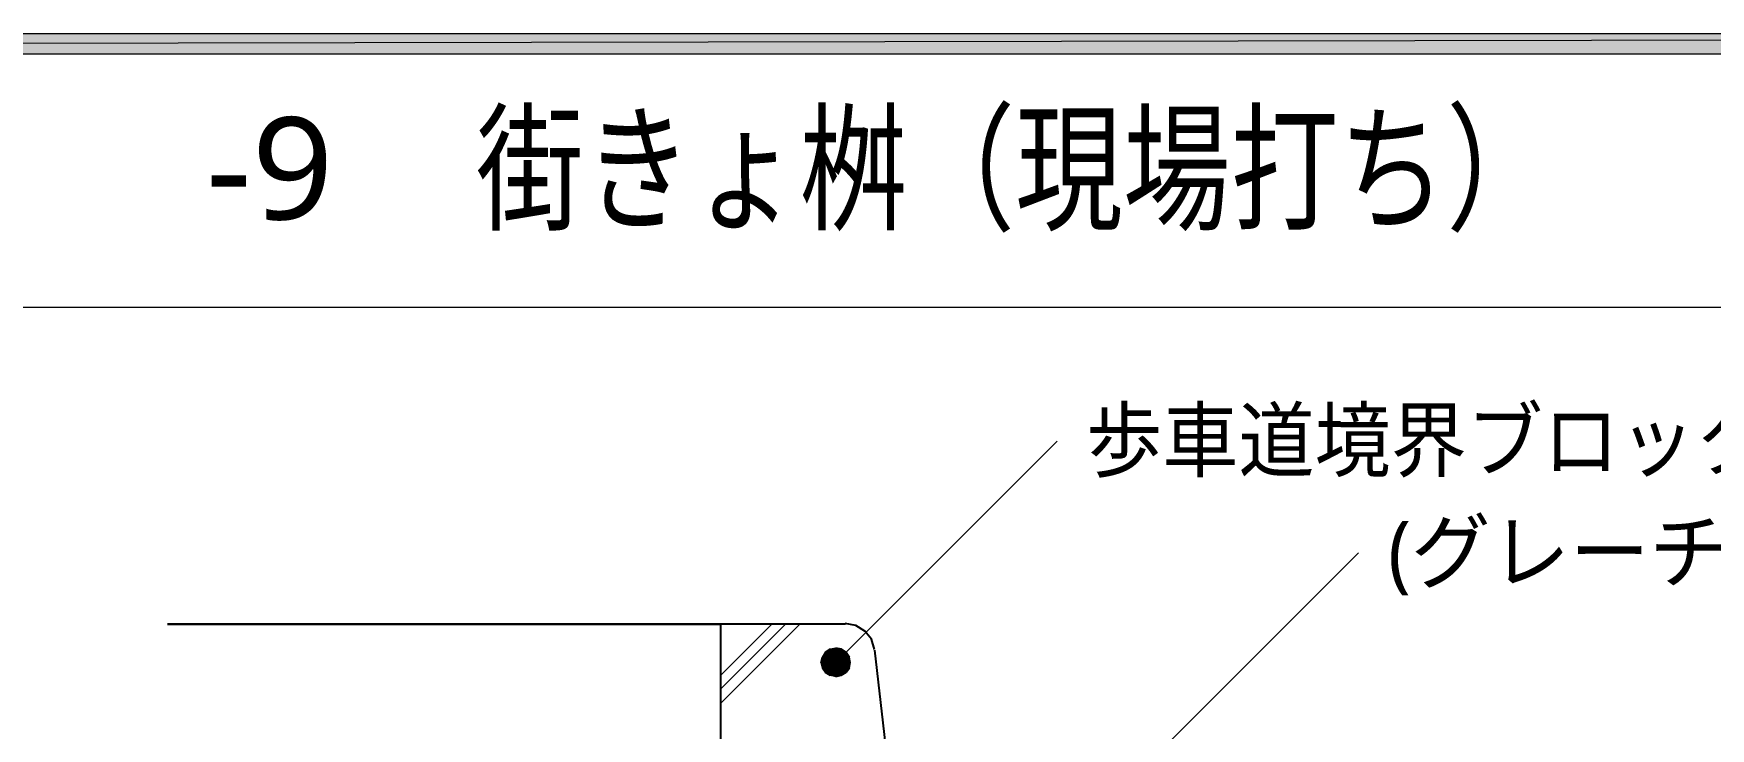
# Model space of a CAD drawing. Header units: millimetres. Extents: x 0 to 420, y 0 to 297.
# Drawn here: x 214.3 to 271.5, y 102.6 to 126.3 of the extents above; entities that cross this region are included whole.
import ezdxf
from ezdxf.enums import TextEntityAlignment as Align

# ---------------------------------------------------------------- set-up
doc = ezdxf.new("R2010")
doc.units = ezdxf.units.MM
doc.styles.add('kst32b', font='NotoSansJP-Variable.ttf')

msp = doc.modelspace()

# ---------------------------------------------------------------- hatches: boundary and pattern name
h = msp.add_hatch(color=7)
h.paths.add_polyline_path([(394.166, 125.645), (394.166, 126.344), (26.183, 125.645), (394.166, 125.645)])
h.paths.add_polyline_path([(394.166, 126.344), (26.183, 125.645), (26.183, 126.344), (394.166, 126.344)])
h = msp.add_hatch(color=7)
h.paths.add_polyline_path([(241.871, 105.325), (241.681, 105.368), (241.681, 104.86), (241.871, 105.325)])
h.paths.add_polyline_path([(241.681, 105.368), (241.681, 104.86), (241.491, 105.325), (241.681, 105.368)])
h.paths.add_polyline_path([(241.681, 104.86), (241.491, 105.325), (241.321, 105.22), (241.681, 104.86)])
h = msp.add_hatch(color=7)
h.paths.add_polyline_path([(241.321, 105.22), (241.215, 105.05), (241.681, 104.86), (241.321, 105.22)])
h.paths.add_polyline_path([(241.215, 105.05), (241.681, 104.86), (241.173, 104.86), (241.215, 105.05)])
h.paths.add_polyline_path([(241.681, 104.86), (241.173, 104.86), (241.215, 104.669), (241.681, 104.86)])
msp.add_hatch(color=7).paths.add_polyline_path([(241.215, 104.669), (241.321, 104.521), (241.681, 104.86), (241.215, 104.669)])
h = msp.add_hatch(color=7)
h.paths.add_polyline_path([(241.321, 104.521), (241.491, 104.415), (241.681, 104.86), (241.321, 104.521)])
h.paths.add_polyline_path([(241.491, 104.415), (241.681, 104.86), (241.681, 104.373), (241.491, 104.415)])
h.paths.add_polyline_path([(241.681, 104.86), (241.681, 104.373), (241.871, 104.415), (241.681, 104.86)])
h = msp.add_hatch(color=7)
h.paths.add_polyline_path([(242.189, 104.86), (242.147, 105.05), (241.681, 104.86), (242.189, 104.86)])
h.paths.add_polyline_path([(242.147, 105.05), (241.681, 104.86), (242.041, 105.22), (242.147, 105.05)])
h.paths.add_polyline_path([(241.681, 104.86), (242.041, 105.22), (241.871, 105.325), (241.681, 104.86)])
h = msp.add_hatch(color=7)
h.paths.add_polyline_path([(241.871, 104.415), (242.041, 104.521), (241.681, 104.86), (241.871, 104.415)])
h.paths.add_polyline_path([(242.041, 104.521), (241.681, 104.86), (242.147, 104.669), (242.041, 104.521)])
h.paths.add_polyline_path([(241.681, 104.86), (242.147, 104.669), (242.189, 104.86), (241.681, 104.86)])

# ---------------------------------------------------------------- linework, layer by layer
at = {"lineweight": 0}
for points in [[(394.166, 125.645), (394.166, 126.344), (26.183, 125.645)], [(394.166, 126.344), (26.183, 125.645), (26.183, 126.344)], [(241.681, 105.368), (241.681, 104.86), (241.491, 105.325)], [(241.871, 105.325), (241.681, 105.368), (241.681, 104.86)], [(241.215, 105.05), (241.681, 104.86), (241.173, 104.86)], [(241.681, 104.86), (241.173, 104.86), (241.215, 104.669)], [(241.321, 105.22), (241.215, 105.05), (241.681, 104.86)], [(241.215, 104.669), (241.321, 104.521), (241.681, 104.86)], [(241.681, 104.86), (241.491, 105.325), (241.321, 105.22)], [(241.321, 104.521), (241.491, 104.415), (241.681, 104.86)], [(241.491, 104.415), (241.681, 104.86), (241.681, 104.373)], [(241.681, 104.86), (242.041, 105.22), (241.871, 105.325)], [(242.147, 105.05), (241.681, 104.86), (242.041, 105.22)], [(242.189, 104.86), (242.147, 105.05), (241.681, 104.86)], [(241.681, 104.86), (241.681, 104.373), (241.871, 104.415)], [(241.871, 104.415), (242.041, 104.521), (241.681, 104.86)], [(242.041, 104.521), (241.681, 104.86), (242.147, 104.669)], [(241.681, 104.86), (242.147, 104.669), (242.189, 104.86)]]:
    msp.add_lwpolyline(points, close=True, dxfattribs=at)
at = {"lineweight": 13}
for points in [[(394.166, 116.988), (26.183, 116.988)], [(241.681, 104.86), (249.237, 112.416)], [(251.926, 101.007), (259.525, 108.606)], [(240.453, 106.172), (237.744, 103.463)], [(237.744, 103.95), (239.966, 106.172)], [(239.501, 106.172), (237.744, 104.415)]]:
    msp.add_lwpolyline(points, dxfattribs=at)
at = {"lineweight": 30}
msp.add_lwpolyline([(237.744, 106.172), (218.863, 106.172)], dxfattribs=at)
at = {"lineweight": 25}
for points in [[(242.02, 106.172), (237.744, 106.172), (237.744, 98.827)], [(243.008, 105.301), (242.9, 105.655), (242.679, 105.938), (242.373, 106.125), (242.009, 106.193)], [(243.755, 98.827), (243.014, 105.283)]]:
    msp.add_lwpolyline(points, dxfattribs=at)

# ---------------------------------------------------------------- texts
at = {"style": 'kst32b'}
for s, height, p, p2 in [('街きょ桝（現場打ち）', 3.4908, (229.404, 119.994), (266.206, 119.994)), ('-9', 3.4908, (220.176, 119.994), (224.539, 119.994)), ('歩車道境界ブロック', 2.0791, (250.232, 111.421), (273.623, 111.421)), ('(グレーチング枠付き)', 2.07913, (260.541, 107.611), (286.53, 107.611))]:
    msp.add_text(s, height=height, dxfattribs=at).set_placement(p, p2, align=Align.FIT)

doc.saveas('drawing.dxf')
